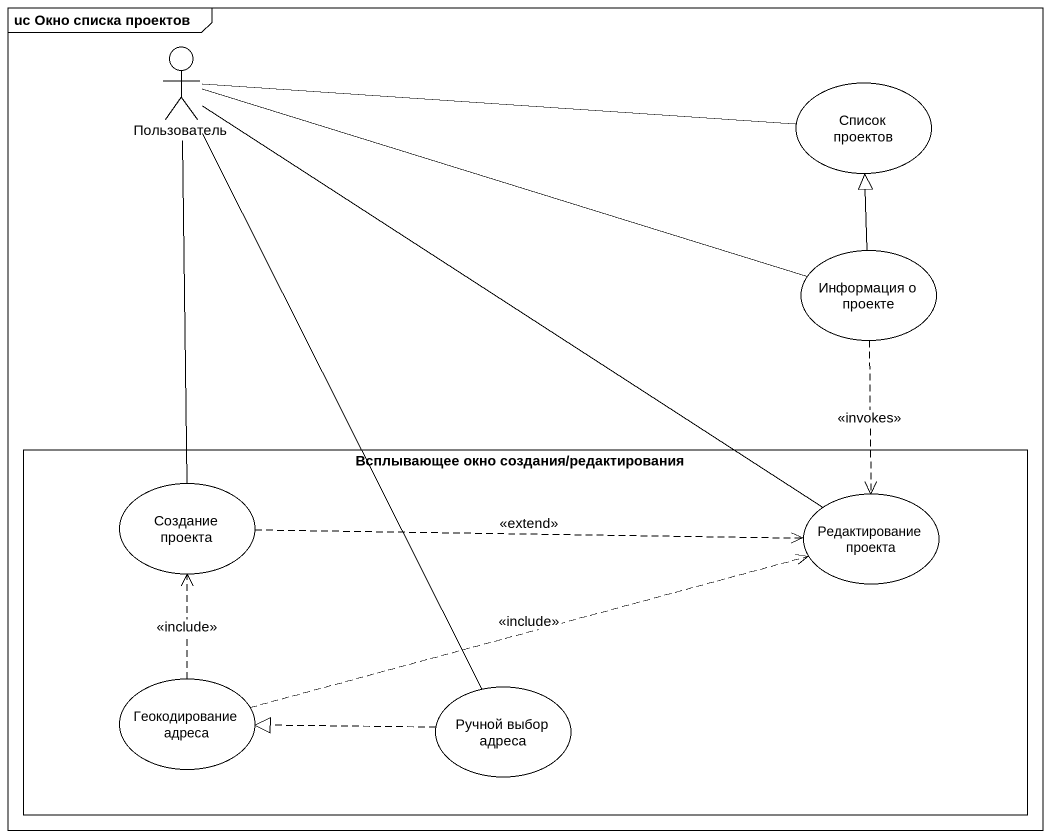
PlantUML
@startuml
mainframe uc Окно списка проектов
actor Пользователь
usecase "Список проектов" as Список_проектов
usecase "Информация о проекте" as Информация_о_проекте
rectangle "Всплывающее окно создания/редактирования" as Всплывающее_окно_создания {
  usecase "Создание проекта" as Создание_проекта
  usecase "Редактирование проекта" as Редактирование_проекта
  usecase "Геокодирование адреса" as Геокодирование_адреса
  usecase "Ручной выбор адреса" as Ручной_выбор_адреса
}
Пользователь -right- Список_проектов
Пользователь -right- Информация_о_проекте
Пользователь -- Создание_проекта
Пользователь -- Редактирование_проекта
Пользователь -- Ручной_выбор_адреса
Информация_о_проекте -up-|> Список_проектов
Информация_о_проекте ..> Редактирование_проекта : <<invokes>>
Создание_проекта .right.> Редактирование_проекта : <<extend>>
Геокодирование_адреса .up.> Создание_проекта : <<include>>
Геокодирование_адреса .right.> Редактирование_проекта : <<include>>
Ручной_выбор_адреса .left.|> Геокодирование_адреса
@enduml
